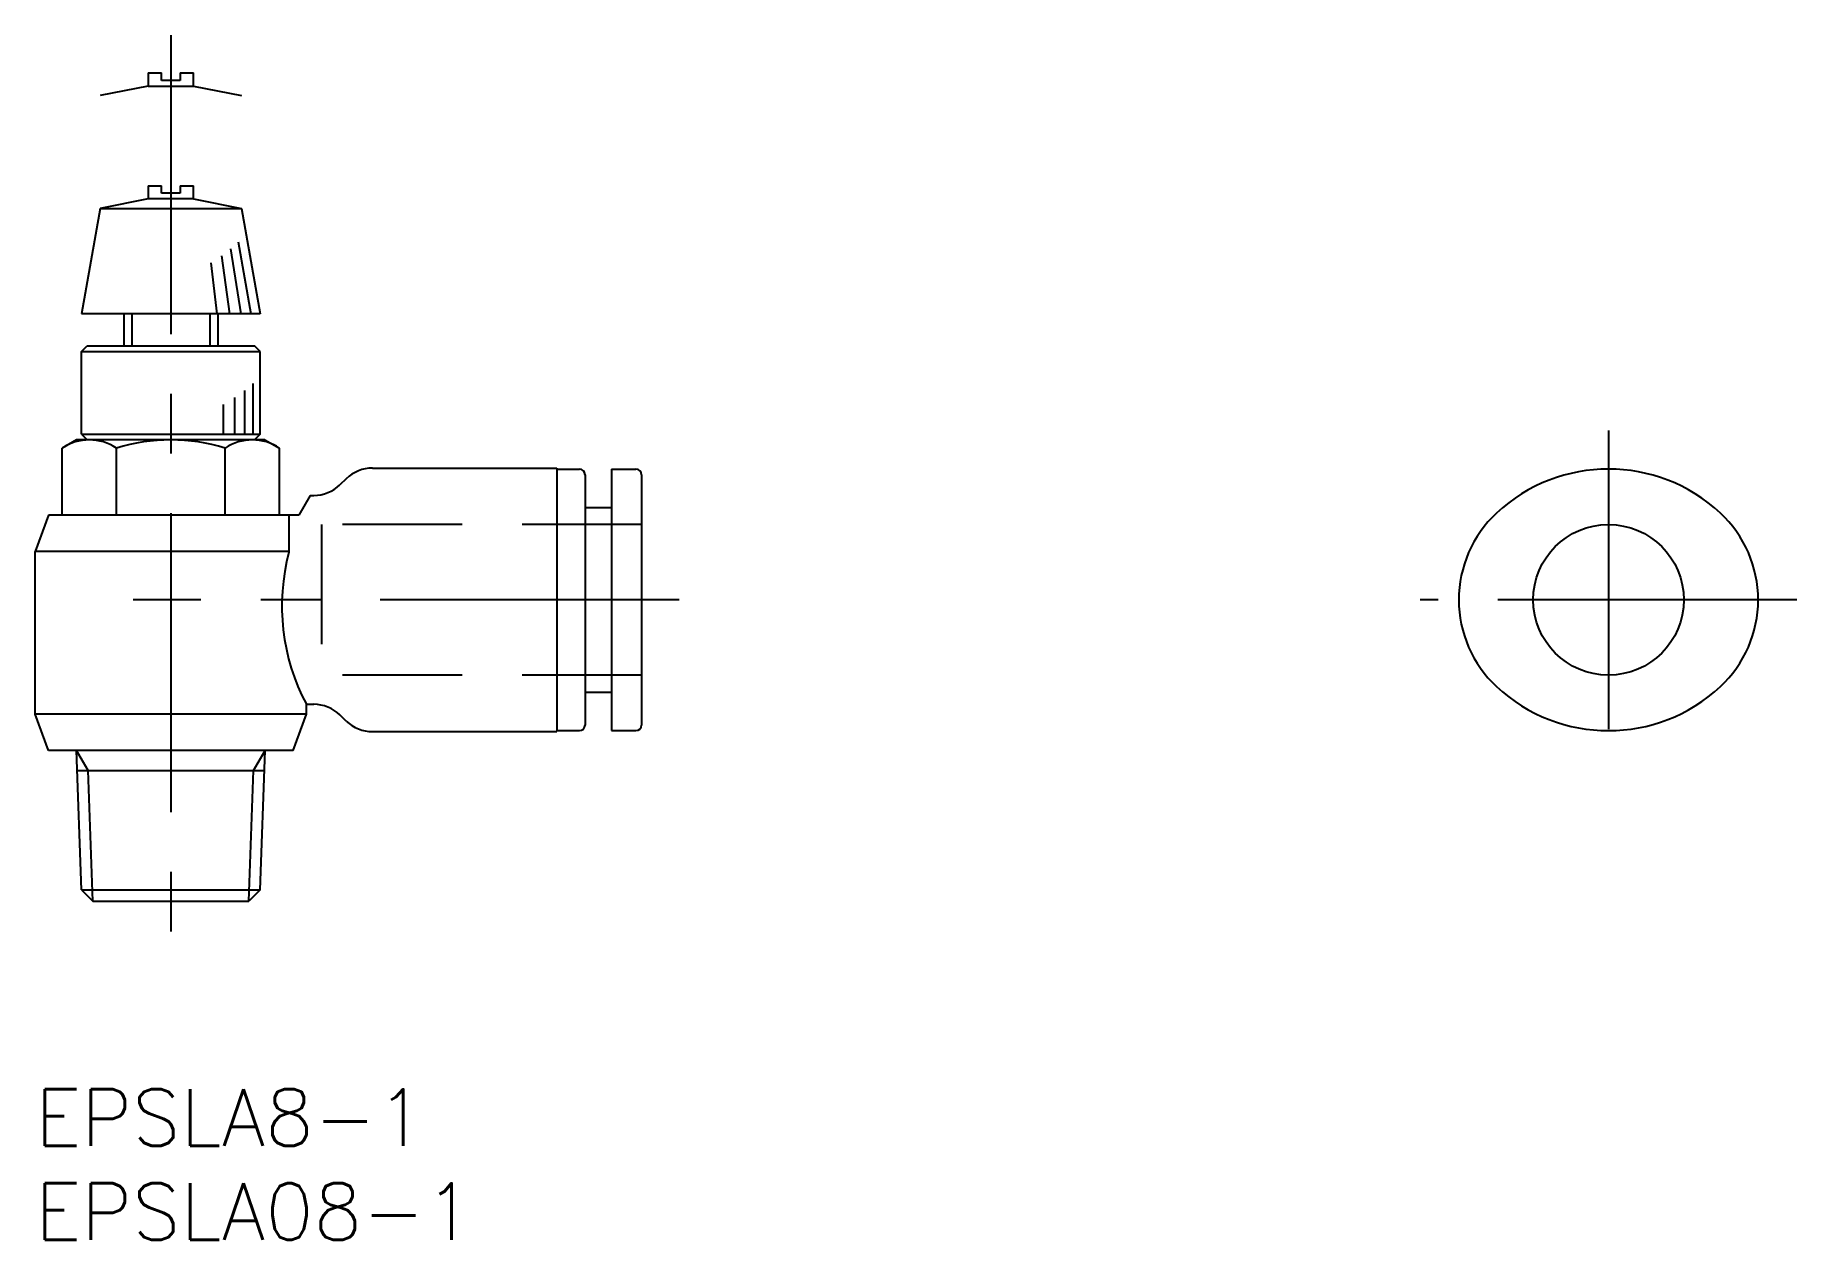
# Model space of a CAD drawing. Extents: x 0 to 93.5, y -8 to 56.
import ezdxf

# ---------------------------------------------------------------- set-up
doc = ezdxf.new("R2010")
doc.units = 0
doc.header["$LTSCALE"] = 0.5
for name, pattern in [('CENTER', [50.8, 31.75, -6.35, 6.35, -6.35]), ('DASHED', [19.05, 12.7, -6.35]), ('PHANTOM', [63.5, 31.75, -6.35, 6.35, -6.35, 6.35, -6.35])]:
    doc.linetypes.add(name, pattern=pattern)
doc.layers.get('0').update_dxf_attribs({"linetype": 'CONTINUOUS'})
doc.layers.add('CENTER', color=1, linetype='CENTER')
doc.styles.get("Standard").update_dxf_attribs({"font": 'txt.shx', "height": 3, "bigfont": 'bigfont.shx'})

# ---------------------------------------------------------------- blocks, each defined once
blk = doc.blocks.new('*U41')
at = {"color": 7, "linetype": 'CONTINUOUS'}
blk.add_text('EPSLA8-1', height=3, dxfattribs=at).set_placement((0, -3))
blk = doc.blocks.new('*U42')
at = {"color": 7, "linetype": 'CONTINUOUS'}
blk.add_text('EPSLA08-1', height=3, dxfattribs=at).set_placement((0, -8))

msp = doc.modelspace()

# ---------------------------------------------------------------- linework, layer by layer
at = {"color": 3, "linetype": 'PHANTOM'}
for p, q in [((6, 54), (6.7, 54)), ((6, 54), (6, 53.3)), ((6.7, 53.6), (6.7, 54)), ((7.7, 53.6), (6.7, 53.6)), ((7.7, 54), (8.4, 54)), ((7.7, 54), (7.7, 53.6)), ((8.4, 53.3), (8.4, 54)), ((6, 53.3), (3.45, 52.8)), ((6, 53.3), (8.4, 53.3)), ((8.4, 53.3), (10.95, 52.8)), ((10.776, 45.024), (11.45, 41.2)), ((9.893, 44.276), (10.325, 41.2)), ((10.378, 44.651), (10.925, 41.2)), ((9.318, 43.9), (9.65, 41.2)), ((11.575, 34.8), (11.575, 37.5)), ((10.6, 34.8), (10.6, 36.75)), ((11.125, 34.8), (11.125, 37.125)), ((10, 34.8), (10, 36.375))]:
    msp.add_line(p, q, dxfattribs=at)
at = {"color": 7, "linetype": 'CONTINUOUS'}
for p, q in [((6, 48), (6.7, 48)), ((6, 48), (6, 47.3)), ((6.7, 47.6), (6.7, 48)), ((7.7, 48), (8.4, 48)), ((7.7, 48), (7.7, 47.6)), ((8.4, 47.3), (8.4, 48)), ((3.45, 46.8), (2.45, 41.2)), ((6, 47.3), (3.45, 46.8)), ((3.45, 46.8), (10.95, 46.8)), ((8.4, 47.3), (6, 47.3)), ((7.7, 47.6), (6.7, 47.6)), ((8.4, 47.3), (10.95, 46.8)), ((10.95, 46.8), (11.95, 41.2)), ((11.95, 41.2), (2.45, 41.2)), ((4.7, 41.2), (4.7, 39.45)), ((9.7, 41.2), (9.7, 39.45)), ((2.45, 39.2), (2.75, 39.5)), ((2.75, 39.5), (11.65, 39.5)), ((11.95, 39.2), (11.65, 39.5)), ((2.45, 34.8), (2.45, 39.2)), ((2.45, 39.2), (11.95, 39.2)), ((11.95, 34.8), (11.95, 39.2)), ((2.45, 34.8), (11.95, 34.8)), ((2.45, 34.8), (2.75, 34.5)), ((11.95, 34.8), (11.65, 34.5)), ((2.2, 34.5), (1.426, 34.053)), ((1.426, 30.5), (1.426, 34.053)), ((12.2, 34.5), (2.2, 34.5)), ((4.313, 30.5), (4.313, 34.053)), ((10.087, 30.5), (10.087, 34.053)), ((12.2, 34.5), (12.973, 34.053)), ((12.973, 30.5), (12.973, 34.053)), ((17.909, 33), (27.7, 33)), ((27.7, 33), (27.7, 19)), ((27.7, 32.95), (28.9, 32.95)), ((30.6, 32.95), (31.9, 32.95)), ((30.6, 32.95), (30.6, 19.05)), ((16.519, 32.438), (16.181, 32.112)), ((29.2, 32.65), (29.2, 19.35)), ((32.2, 32.65), (32.2, 19.35)), ((14.6, 31.55), (13.994, 30.5)), ((14.6, 31.55), (14.791, 31.55)), ((29.2, 30.9), (30.6, 30.9)), ((0.7, 30.5), (0, 28.577)), ((13.994, 30.5), (0.7, 30.5)), ((13.469, 30.5), (13.469, 28.527)), ((13.469, 28.577), (0, 28.577)), ((0, 19.923), (0, 28.577)), ((29.2, 21.1), (30.6, 21.1)), ((14.4, 19.923), (0, 19.923)), ((0.7, 18), (0, 19.923)), ((13.7, 18), (14.4, 19.923)), ((14.4, 20.45), (14.791, 20.45)), ((14.4, 19.923), (14.4, 20.45)), ((16.519, 19.562), (16.181, 19.888)), ((17.909, 19), (27.7, 19)), ((27.7, 19.05), (28.9, 19.05)), ((30.6, 19.05), (31.9, 19.05)), ((13.7, 18), (0.7, 18)), ((2.454, 10.602), (2.195, 18)), ((11.946, 10.602), (12.205, 18)), ((2.233, 16.929), (12.167, 16.929)), ((2.454, 10.602), (3.056, 10)), ((2.454, 10.602), (11.946, 10.602)), ((11.946, 10.602), (11.344, 10)), ((3.056, 10), (11.344, 10))]:
    msp.add_line(p, q, dxfattribs=at)
at = {"color": 3, "linetype": 'CONTINUOUS'}
for p, q in [((5.133, 41.2), (5.133, 39.45)), ((9.267, 41.2), (9.267, 39.45)), ((2.814, 16.929), (2.195, 18)), ((11.586, 16.929), (12.205, 18)), ((3.056, 10), (2.814, 16.929)), ((11.344, 10), (11.586, 16.929))]:
    msp.add_line(p, q, dxfattribs=at)
at = {"color": 3, "linetype": 'DASHED'}
for p, q in [((32.2, 30), (15.2, 30)), ((15.2, 30), (15.2, 22)), ((32.2, 22), (15.2, 22))]:
    msp.add_line(p, q, dxfattribs=at)
at = {"color": 7, "linetype": 'CONTINUOUS'}
msp.add_circle((83.547, 26), 4, dxfattribs=at)
for centre, radius, start, end in [((2.87, 31.944), 2.556, 55.61575, 124.38425), ((7.2, 24.947), 9.553, 72.41208, 107.58795), ((11.53, 31.944), 2.556, 55.61579, 124.38427), ((17.909, 31), 2, 90, 134.02898), ((28.9, 32.65), 0.3, 0, 90), ((31.9, 32.65), 0.3, 0, 90), ((83.547, 24.231), 8.719, 46.99713, 133.00287), ((14.791, 33.55), 2, 270, 314.02898), ((81.897, 26), 6.3, 133.00287, 226.99713), ((85.197, 26), 6.3, 313.00287, 46.99713), ((24.27, 25.679), 11.17, 165.23219, 207.91573), ((83.547, 27.769), 8.719, 226.99713, 313.00287), ((14.791, 18.45), 2, 45.97102, 90), ((17.909, 21), 2, 225.97102, 270), ((28.9, 19.35), 0.3, 270, 0), ((31.9, 19.35), 0.3, 270, 0)]:
    msp.add_arc(centre, radius, start, end, dxfattribs=at)
at = {"layer": 'CENTER', "color": 1, "linetype": 'CENTER'}
for p, q in [((7.2, 56), (7.2, 8)), ((83.547, 35), (83.547, 17)), ((34.2, 26), (5.2, 26)), ((93.547, 26), (73.547, 26))]:
    msp.add_line(p, q, dxfattribs=at)

# ---------------------------------------------------------------- block references
at = {"color": 7, "linetype": 'CONTINUOUS'}
for name in ['*U41', '*U42']:
    msp.add_blockref(name, (0, 0), dxfattribs=at)

doc.saveas('drawing.dxf')
